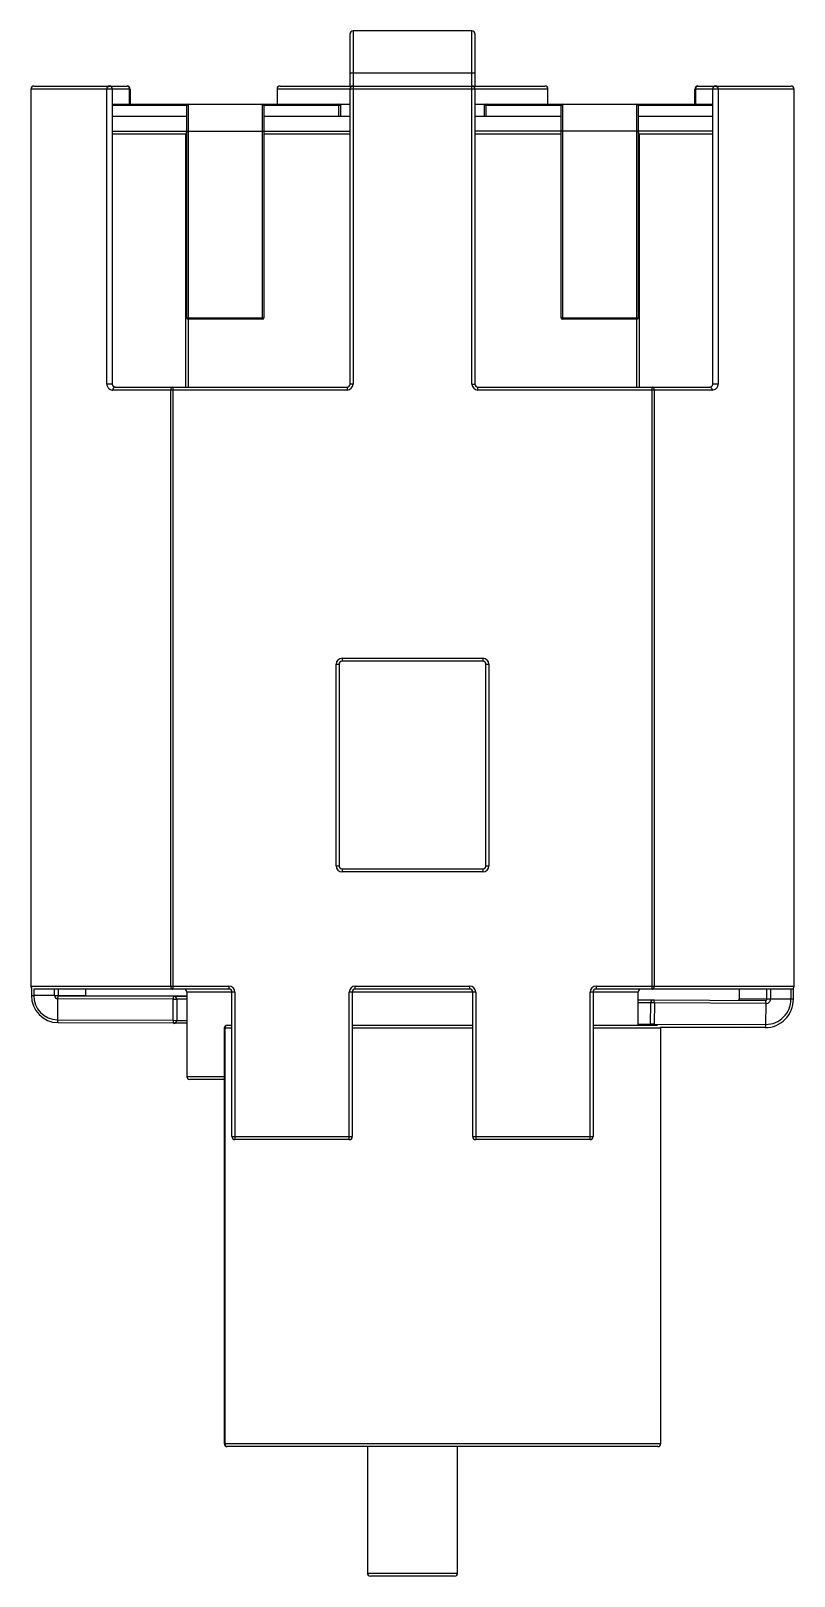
# Model space of a CAD drawing. Header units: millimetres. Extents: x -2.5 to 2.5, y -3.9 to 6.4.
import ezdxf

# ---------------------------------------------------------------- set-up
doc = ezdxf.new("R2010")
doc.units = ezdxf.units.MM

msp = doc.modelspace()

# ---------------------------------------------------------------- linework, layer by layer
at = {"color": 7, "linetype": 'Continuous', "lineweight": 25}
for p, q in [((-0.395, 6.366), (-0.395, 4.02)), ((0.395, 6.366), (-0.395, 6.366)), ((0.395, 4.02), (0.395, 6.366)), ((-0.415, 6), (-0.415, 6.346)), ((0.415, 6.346), (0.415, 6)), ((0.415, 6.086), (-0.415, 6.086)), ((-2.536, 5.98), (-2.536, 0.02)), ((-1.877, 5.98), (-2.536, 5.98)), ((-2.516, 6), (-1.897, 6)), ((-2.031, 4.02), (-2.031, 5.98)), ((-1.995, 5.98), (-1.995, 4.02)), ((-1.881, 5.88), (-1.881, 5.98)), ((-1.877, 5.98), (-1.877, 5.88)), ((-0.9, 5.98), (-0.9, 5.88)), ((0.9, 5.98), (-0.9, 5.98)), ((-0.88, 6), (0.88, 6)), ((-0.415, 4.02), (-0.415, 5.98)), ((0.415, 5.98), (0.415, 4.02)), ((0.9, 5.88), (0.9, 5.98)), ((1.877, 5.88), (1.877, 5.98)), ((2.536, 5.98), (1.877, 5.98)), ((1.881, 5.98), (1.881, 5.88)), ((1.897, 6), (2.516, 6)), ((1.995, 4.02), (1.995, 5.98)), ((2.031, 5.98), (2.031, 4.02)), ((2.536, 0.02), (2.536, 5.98)), ((-1.995, 5.88), (-0.415, 5.88)), ((-1.5, 5.87), (-1.995, 5.87)), ((-1.5, 4.46), (-1.5, 5.87)), ((-1.49, 5.88), (-1.49, 4.45)), ((-0.997, 4.45), (-0.997, 5.88)), ((-0.987, 5.87), (-0.987, 4.46)), ((-0.476, 5.87), (-0.987, 5.87)), ((-0.489, 5.8), (-0.489, 5.87)), ((-0.476, 5.8), (-0.476, 5.87)), ((0.415, 5.88), (1.995, 5.88)), ((0.476, 5.87), (0.476, 5.8)), ((0.987, 5.87), (0.476, 5.87)), ((0.489, 5.8), (0.489, 5.87)), ((0.987, 4.46), (0.987, 5.87)), ((0.997, 5.88), (0.997, 4.45)), ((1.49, 4.45), (1.49, 5.88)), ((1.5, 5.87), (1.5, 4.46)), ((1.995, 5.87), (1.5, 5.87)), ((-1.995, 5.8), (-1.5, 5.8)), ((-0.987, 5.8), (-0.415, 5.8)), ((0.415, 5.8), (0.987, 5.8)), ((1.5, 5.8), (1.995, 5.8)), ((-1.995, 5.7), (-0.415, 5.7)), ((-1.5, 5.68), (-1.995, 5.68)), ((-1.506, 4), (-1.506, 5.68)), ((-0.415, 5.68), (-0.987, 5.68)), ((1.995, 5.7), (0.415, 5.7)), ((0.987, 5.68), (0.415, 5.68)), ((1.995, 5.68), (1.5, 5.68)), ((1.506, 5.68), (1.506, 4)), ((-1.5, 4.46), (-0.987, 4.46)), ((-0.997, 4.45), (-1.49, 4.45)), ((-1.49, 4.45), (-1.49, 4)), ((0.987, 4.46), (1.5, 4.46)), ((1.49, 4.45), (0.997, 4.45)), ((1.49, 4), (1.49, 4.45)), ((-1.995, 4.02), (-2.031, 4.02)), ((-0.395, 4.02), (-0.415, 4.02)), ((0.395, 4.02), (0.415, 4.02)), ((2.031, 4.02), (1.995, 4.02)), ((-0.435, 3.98), (-1.991, 3.98)), ((-1.975, 4), (-0.435, 4)), ((-1.606, 0.02), (-1.606, 3.98)), ((-1.593, 4), (-1.593, 0)), ((-0.435, 4), (-0.435, 3.98)), ((0.435, 3.98), (0.435, 4)), ((0.435, 4), (1.975, 4)), ((1.991, 3.98), (0.435, 3.98)), ((1.593, 0), (1.593, 4)), ((1.606, 3.98), (1.606, 0.02)), ((-0.508, 0.819), (-0.508, 2.158)), ((-0.508, 2.158), (-0.485, 2.158)), ((-0.488, 2.158), (-0.488, 0.819)), ((-0.468, 2.198), (0.468, 2.198)), ((-0.468, 2.198), (-0.468, 2.176)), ((0.468, 2.178), (-0.468, 2.178)), ((0.468, 2.198), (0.468, 2.176)), ((0.485, 2.158), (0.508, 2.158)), ((0.488, 0.819), (0.488, 2.158)), ((0.508, 2.158), (0.508, 0.819)), ((-0.508, 0.819), (-0.485, 0.819)), ((-0.468, 0.802), (-0.468, 0.779)), ((-0.468, 0.799), (0.468, 0.799)), ((0.468, 0.779), (-0.468, 0.779)), ((0.468, 0.802), (0.468, 0.779)), ((0.485, 0.819), (0.508, 0.819)), ((-2.536, 0.02), (-1.22, 0.02)), ((-2.532, 0.009), (-2.532, -0.042)), ((-1.22, 0), (-2.516, 0)), ((-2.516, 0), (-2.516, -0.042)), ((-2.379, -0.043), (-2.379, 0)), ((-2.355, 0), (-2.355, -0.043)), ((-2.171, -0.043), (-2.17, 0)), ((-2.171, -0.043), (-2.171, 0)), ((-1.22, 0.02), (-1.22, 0)), ((-0.38, 0.02), (0.38, 0.02)), ((-0.38, 0), (-0.38, 0.02)), ((0.38, 0), (-0.38, 0)), ((0.38, 0), (0.38, 0.02)), ((1.22, 0.02), (2.536, 0.02)), ((1.22, 0.02), (1.22, 0)), ((2.516, 0), (1.22, 0)), ((2.171, 0), (2.17, -0.066)), ((2.171, 0), (2.171, -0.066)), ((2.355, -0.066), (2.355, 0)), ((2.379, 0), (2.378, -0.066)), ((2.516, -0.067), (2.516, 0)), ((2.532, 0), (2.518, 0)), ((2.532, -0.067), (2.532, 0)), ((-2.532, -0.042), (-2.516, -0.042)), ((-2.379, -0.043), (-2.516, -0.042)), ((-2.379, -0.043), (-2.355, -0.043)), ((-2.358, -0.064), (-2.359, -0.204)), ((-1.59, -0.067), (-2.358, -0.064)), ((-2.355, -0.043), (-2.171, -0.043)), ((-2.354, -0.044), (-1.586, -0.047)), ((-2.354, -0.044), (-2.17, -0.044)), ((-2.171, -0.043), (-2.171, -0.043)), ((-1.5, -0.047), (-2.17, -0.044)), ((-1.59, -0.207), (-1.59, -0.067)), ((-1.59, -0.067), (-1.566, -0.068)), ((-1.586, -0.047), (-1.5, -0.047)), ((-1.566, -0.068), (-1.567, -0.208)), ((-1.5, -0.068), (-1.566, -0.068)), ((-1.5, -0.02), (-1.5, -0.58)), ((-1.18, -0.02), (-1.5, -0.02)), ((-1.2, -0.98), (-1.2, -0.02)), ((-1.18, -0.02), (-1.18, -1)), ((-0.42, -1), (-0.42, -0.02)), ((0.42, -0.02), (-0.42, -0.02)), ((-0.4, -0.02), (-0.4, -0.98)), ((0.4, -0.98), (0.4, -0.02)), ((0.42, -0.02), (0.42, -1)), ((1.18, -1), (1.18, -0.02)), ((1.5, -0.02), (1.18, -0.02)), ((1.2, -0.02), (1.2, -0.98)), ((1.5, -0.24), (1.5, -0.02)), ((1.5, -0.072), (1.603, -0.072)), ((1.583, -0.092), (1.5, -0.092)), ((1.582, -0.232), (1.583, -0.092)), ((1.607, -0.092), (1.583, -0.092)), ((1.603, -0.072), (2.345, -0.076)), ((1.607, -0.092), (1.606, -0.232)), ((2.349, -0.096), (1.607, -0.092)), ((2.17, -0.066), (2.171, -0.066)), ((2.355, -0.066), (2.171, -0.066)), ((2.348, -0.236), (2.349, -0.096)), ((2.378, -0.066), (2.355, -0.066)), ((2.516, -0.067), (2.378, -0.066)), ((2.532, -0.067), (2.516, -0.067)), ((2.532, -0.067), (2.532, -0.067)), ((-2.359, -0.204), (-1.59, -0.207)), ((-1.587, -0.227), (-2.355, -0.224)), ((-1.59, -0.207), (-1.567, -0.208)), ((-1.5, -0.227), (-1.587, -0.227)), ((-1.567, -0.208), (-1.5, -0.208)), ((-1.251, -0.26), (-1.251, -3.02)), ((-1.2, -0.26), (-1.251, -0.26)), ((-1.246, -0.26), (-1.246, -3.02)), ((-1.231, -0.24), (-1.2, -0.24)), ((-0.4, -0.24), (0.4, -0.24)), ((0.4, -0.26), (-0.4, -0.26)), ((1.2, -0.24), (1.629, -0.24)), ((1.65, -0.26), (1.2, -0.26)), ((1.5, -0.232), (1.582, -0.232)), ((1.606, -0.232), (1.582, -0.232)), ((1.606, -0.232), (2.348, -0.236)), ((2.344, -0.256), (1.648, -0.252)), ((1.649, -0.253), (2.16, -0.256)), ((1.65, -3.02), (1.65, -0.26)), ((2.344, -0.256), (2.16, -0.256)), ((-1.5, -0.58), (-1.251, -0.58)), ((-1.251, -0.6), (-1.48, -0.6)), ((-1.2, -0.98), (-0.4, -0.98)), ((-0.42, -1), (-1.18, -1)), ((0.4, -0.98), (1.2, -0.98)), ((1.18, -1), (0.42, -1)), ((-1.251, -3.02), (1.65, -3.02)), ((1.63, -3.04), (-1.231, -3.04)), ((-0.3, -3.04), (-0.3, -3.88)), ((0.3, -3.88), (0.3, -3.04)), ((-0.3, -3.88), (0.3, -3.88)), ((0.28, -3.9), (-0.28, -3.9))]:
    msp.add_line(p, q, dxfattribs=at)
at = {"color": 7, "linetype": 'Continuous', "lineweight": 25, "flags": 128}
for points in [[(-1.593, 4), (-1.595, 4), (-1.598, 3.998), (-1.6, 3.997), (-1.602, 3.994), (-1.603, 3.991), (-1.605, 3.988), (-1.605, 3.984), (-1.606, 3.98)], [(1.606, 3.98), (1.605, 3.984), (1.605, 3.988), (1.603, 3.991), (1.602, 3.994), (1.6, 3.997), (1.598, 3.998), (1.595, 4), (1.593, 4)], [(-1.606, 0.02), (-1.605, 0.016), (-1.605, 0.012), (-1.603, 0.009), (-1.602, 0.006), (-1.6, 0.003), (-1.598, 0.002), (-1.595, 0), (-1.593, 0)], [(1.593, 0), (1.595, 0), (1.598, 0.002), (1.6, 0.003), (1.602, 0.006), (1.603, 0.009), (1.605, 0.012), (1.605, 0.016), (1.606, 0.02)], [(1.584, -0.24), (1.583, -0.236), (1.582, -0.232)], [(1.606, -0.24), (1.606, -0.236), (1.606, -0.232)], [(1.65, -0.26), (1.65, -0.256), (1.649, -0.252)]]:
    msp.add_lwpolyline(points, dxfattribs=at)
at = {"color": 7, "linetype": 'Continuous', "lineweight": 25}
for centre, radius, start, end in [((-0.395, 6.346), 0.02, 90, 180), ((0.395, 6.346), 0.02, 360, 90), ((-2.516, 5.98), 0.02, 90, 180), ((-2.013, 5.982), 0.0183, 97.0063, 185.6068), ((-2.015, 5.98), 0.02, 0, 90), ((-1.899, 5.982), 0.0183, 354.3219, 82.8809), ((-1.897, 5.98), 0.02, 360, 90), ((-0.88, 5.98), 0.02, 90, 180), ((-0.395, 5.98), 0.02, 90, 180), ((0.395, 5.98), 0.02, 0, 90), ((0.88, 5.98), 0.02, 0, 90), ((1.897, 5.98), 0.02, 90, 180), ((1.899, 5.982), 0.0183, 97.1191, 185.6781), ((2.015, 5.98), 0.02, 90, 180), ((2.013, 5.982), 0.0183, 354.3932, 82.9937), ((2.516, 5.98), 0.02, 0, 90), ((-1.49, 5.87), 0.01, 90, 180), ((-0.997, 5.87), 0.01, 0, 90), ((-0.498, 5.871), 0.00942, 356.3281, 85.7834), ((-0.486, 5.87), 0.01, 360, 90), ((0.486, 5.87), 0.01, 90, 180), ((0.498, 5.871), 0.00942, 94.2166, 183.6719), ((0.997, 5.87), 0.01, 90, 180), ((1.49, 5.87), 0.01, 360, 90), ((-1.484, 5.681), 0.022, 136.5617, 181.5569), ((1.484, 5.681), 0.022, 358.4431, 43.4383), ((-1.49, 4.46), 0.01, 180, 270), ((-0.997, 4.46), 0.01, 270, 0), ((0.997, 4.46), 0.01, 180, 270), ((1.49, 4.46), 0.01, 270, 0), ((-0.435, 4.02), 0.04, 270, 0), ((-0.435, 4.02), 0.02, 270, 0), ((0.435, 4.02), 0.04, 180, 270), ((0.435, 4.02), 0.02, 180, 270), ((-1.973, 3.982), 0.0182, 97.6965, 186.0352), ((1.973, 3.982), 0.0182, 353.9648, 82.3035), ((-0.468, 2.158), 0.04, 90, 180), ((-0.468, 2.158), 0.02, 90, 180), ((0.468, 2.158), 0.04, 0, 90), ((0.468, 2.158), 0.02, 0, 90), ((-0.468, 0.819), 0.04, 180, 270), ((-0.468, 0.819), 0.02, 180, 270), ((0.468, 0.819), 0.04, 270, 360), ((0.468, 0.819), 0.02, 270, 0), ((-2.516, 0.02), 0.02, 180, 214.9605), ((-1.52, -0.02), 0.02, 0, 90), ((-1.22, -0.02), 0.04, 0, 90), ((-0.38, -0.02), 0.04, 90, 180), ((-0.38, -0.02), 0.02, 90, 180), ((0.38, -0.02), 0.04, 0, 90), ((0.38, -0.02), 0.02, 0, 90), ((1.22, -0.02), 0.04, 90, 180), ((1.52, -0.02), 0.02, 90, 180), ((2.516, 0.02), 0.02, 275.2914, 0), ((-2.353, -0.044), 0.179, 179.2096, 269.1861), ((-2.357, -0.044), 0.16, 179.2096, 269.1861), ((-2.358, -0.043), 0.0208, 179.2096, 269.1861), ((-2.329, -0.059), 0.0294, 148.6321, 189.1524), ((-2.354, -0.043), 0.000991, 179.2096, 269.1861), ((-2.17, -0.043), 0.000991, 179.2096, 269.1861), ((-1.561, -0.063), 0.0294, 148.6321, 189.1524), ((-1.586, -0.067), 0.0198, 359.2096, 89.1861), ((-1.22, -0.02), 0.02, 0, 90), ((1.22, -0.02), 0.02, 90, 180), ((1.603, -0.092), 0.0198, 90.2697, 180.2729), ((1.578, -0.087), 0.0293, 350.2607, 30.9495), ((2.161, -0.066), 0.01, 294.5078, 0.007), ((2.343, -0.068), 0.188, 270.2697, 0.2729), ((2.345, -0.066), 0.00991, 270.2697, 0.2729), ((2.32, -0.091), 0.0293, 350.2607, 30.9495), ((2.347, -0.067), 0.168, 270.2697, 0.2729), ((2.349, -0.066), 0.0297, 270.2697, 0.2729), ((-2.33, -0.209), 0.0293, 170.2607, 210.9495), ((-1.562, -0.212), 0.0293, 170.2607, 210.9495), ((-1.587, -0.208), 0.0198, 270.2697, 0.2729), ((-1.231, -0.26), 0.02, 90, 180), ((-1.228, -0.257), 0.0181, 99.0604, 186.8289), ((2.319, -0.24), 0.0294, 328.6321, 9.1524), ((-1.48, -0.58), 0.02, 180, 270), ((-1.18, -0.98), 0.02, 180, 270), ((-0.42, -0.98), 0.02, 270, 0), ((0.42, -0.98), 0.02, 180, 270), ((1.18, -0.98), 0.02, 270, 0), ((-1.231, -3.02), 0.02, 180, 270), ((-1.228, -3.022), 0.0181, 173.1711, 260.9396), ((1.63, -3.02), 0.02, 270, 0), ((-0.28, -3.88), 0.02, 180, 270), ((0.28, -3.88), 0.02, 270, 0)]:
    msp.add_arc(centre, radius, start, end, dxfattribs=at)
for points, knots in [([(-2.031, 4.02), (-2.031, 4.017), (-2.031, 4.011), (-2.027, 4.002), (-2.021, 3.993), (-2.01, 3.983), (-1.999, 3.98), (-1.992, 3.98), (-1.991, 3.98)], [0, 0, 0, 0, 0.0943049, 0.2085428, 0.3713601, 0.5873102, 0.9501289, 1, 1, 1, 1]), ([(-1.995, 4.02), (-1.995, 4.02), (-1.995, 4.018), (-1.995, 4.015), (-1.993, 4.011), (-1.99, 4.006), (-1.984, 4.001), (-1.979, 4), (-1.975, 4)], [0, 0, 0, 0, 0.022895, 0.065517, 0.15699, 0.310992, 0.538808, 1, 1, 1, 1]), ([(1.975, 4), (1.978, 4), (1.983, 4.001), (1.989, 4.005), (1.992, 4.01), (1.994, 4.014), (1.995, 4.017), (1.995, 4.019), (1.995, 4.02)], [0, 0, 0, 0, 0.33597, 0.64801, 0.823084, 0.918351, 0.9576, 1, 1, 1, 1]), ([(1.991, 3.98), (1.996, 3.981), (2.006, 3.982), (2.019, 3.99), (2.026, 4), (2.03, 4.01), (2.031, 4.017), (2.031, 4.02)], [0, 0, 0, 0, 0.299218, 0.588474, 0.769034, 0.884196, 1, 1, 1, 1]), ([(-2.17, -0.044), (-2.17, -0.044), (-2.17, -0.044), (-2.171, -0.043), (-2.171, -0.043), (-2.171, -0.043), (-2.171, -0.043), (-2.171, -0.043)], [0, 0, 0, 0, 0.745095, 0.883726, 0.940822, 0.981662, 1, 1, 1, 1]), ([(2.17, -0.066), (2.17, -0.067), (2.17, -0.069), (2.168, -0.072), (2.166, -0.074), (2.165, -0.075), (2.164, -0.075)], [0, 0, 0, 0, 0.272043, 0.557386, 0.858294, 1, 1, 1, 1])]:
    msp.add_open_spline(points, degree=3, knots=knots, dxfattribs=at)

doc.saveas('drawing.dxf')
